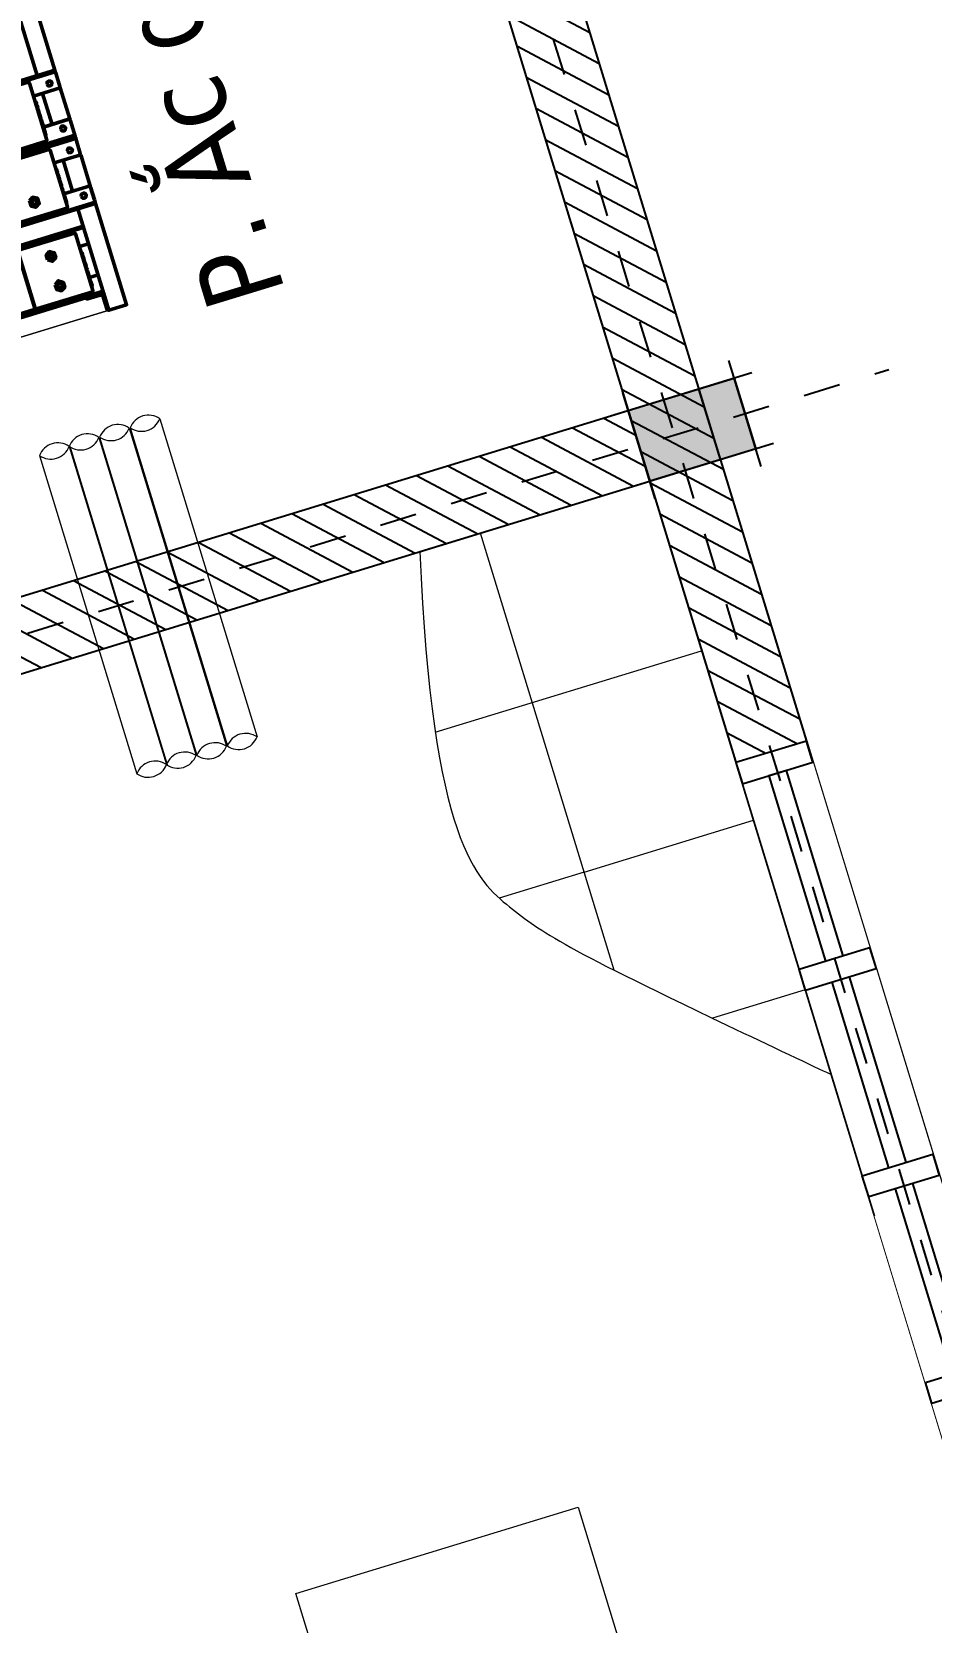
# Model space of a CAD drawing. Header units: inches. Extents: x 543393 to 2689207, y 1841861 to 9121372.
# Drawn here: x 547521.801 to 547524.238, y 1841964.292 to 1841968.599 of the extents above; entities that cross this region are included whole.
import ezdxf
from ezdxf.enums import TextEntityAlignment as Align

# ---------------------------------------------------------------- set-up
doc = ezdxf.new("R2010")
doc.units = ezdxf.units.IN
doc.header["$MEASUREMENT"] = 0
doc.set_wipeout_variables(frame=1)
doc.linetypes.add('ACAD_ISO04W100', pattern=[30, 24, -3, 0, -3])
for name, color, linetype in [('02 Xref HH1 MBXD$0$0.0', 4, 'Continuous'), ('02 Xref HH1 MBXD$0$02', 8, 'Continuous'), ('02 Xref HH1 NDK$0$Nha_cot', 5, 'Continuous'), ('CENTER', 8, 'ACAD_ISO04W100'), ('MB NDK$0$MB NDK$0$Muong cap', 7, 'Continuous'), ('Noi that', 155, 'Continuous'), ('TUONG-ACO', 2, 'Continuous')]:
    doc.layers.add(name, color=color, linetype=linetype)
for name, color, linetype, lineweight in [('02 Xref HH1 NDK$0$00', 11, 'Continuous', 25), ('02 Xref HH1 NDK$0$Tu bang', 1, 'Continuous', 20), ('Kich thuoc', 8, 'Continuous', 18), ('MBXD$0$A-Wall', 31, 'Continuous', 18), ('MBXD$0$Tam HPL', 30, 'Continuous', 15), ('MUONG2', 9, 'Continuous', 9), ('TEXT_Phong', 1, 'Continuous', 20)]:
    doc.layers.add(name, color=color, linetype=linetype, lineweight=lineweight)
doc.styles.add('Tahoma-R', font='tahoma.ttf')

# ---------------------------------------------------------------- blocks, each defined once
blk = doc.blocks.new('02 Xref HH1 MBXD$0$XRF-HH1-NDK$0$A$C36057a99')
h = blk.add_hatch(color=256)
h.dxf.hatch_style = 1
h.paths.add_polyline_path([(-100, 0), (100, 0), (100, 300), (-100, 300)])
blk.add_lwpolyline([(-100, 0), (100, 0), (100, 300), (-100, 300)], close=True)
blk = doc.blocks.new('ssss')
at = {"layer": 'Noi that', "color": 152, "ltscale": 200}
blk.add_lwpolyline([(-98157.35999999977, -29814.38267590596), (-95757.35999999977, -29814.38267590608), (-95757.35999999977, -29614.38267590596), (-98157.35999999977, -29614.38267590608)], close=True, dxfattribs=at)
at = {"layer": 'TUONG-ACO', "color": 50, "ltscale": 200}
for p, q in [((-98157.35999999977, -29614.38267590596), (-98157.35999999977, -29814.38267590584)), ((-95757.35999999977, -29614.38267590596), (-95757.35999999977, -29814.38267590596))]:
    blk.add_line(p, q, dxfattribs=at)
blk.add_wipeout([(-98157.35999999977, -29614.38267590596), (-95757.35999999977, -29614.38267590596), (-95757.35999999977, -29814.382675906076), (-98157.35999999977, -29814.382675906076), (-98157.35999999977, -29614.38267590608)]).dxf.layer = 'MB NDK$0$MB NDK$0$Muong cap'
at = {"layer": 'Noi that', "color": 152, "ltscale": 200}
for points in [[(-98157.35999999977, -29614.38267590596), (-98097.35999999977, -29614.38267590608), (-98097.35999999977, -29814.38267590596), (-98157.35999999977, -29814.38267590596)], [(-97572.35999999977, -29614.38267590596), (-97512.35999999977, -29614.38267590596), (-97512.35999999977, -29814.38267590596), (-97572.35999999977, -29814.38267590596)], [(-96987.35999999977, -29614.38267590602), (-96927.35999999977, -29614.38267590602), (-96927.35999999977, -29814.38267590602), (-96987.35999999977, -29814.38267590602)], [(-96402.35999999977, -29614.38267590599), (-96342.35999999977, -29614.38267590596), (-96342.35999999977, -29814.38267590596), (-96402.35999999977, -29814.38267590596)], [(-95757.35999999977, -29614.38267590596), (-95817.35999999977, -29614.38267590596), (-95817.35999999977, -29814.38267590596), (-95757.35999999977, -29814.38267590596)]]:
    blk.add_lwpolyline(points, close=True, dxfattribs=at)
for points in [[(-97572.35999999977, -29689.38267590596), (-98097.35999999977, -29689.38267590596), (-98097.35999999977, -29739.38267590596), (-97572.35999999977, -29739.38267590596)], [(-96987.35999999977, -29689.38267590596), (-97512.35999999977, -29689.38267590596), (-97512.35999999977, -29739.38267590596), (-96987.35999999977, -29739.38267590596)], [(-96402.35999999977, -29689.38267590602), (-96927.35999999977, -29689.38267590602)], [(-96402.35999999977, -29689.38267590596), (-96417.35999999977, -29689.38267590596)], [(-96342.35999999977, -29739.38267590596), (-95817.35999999977, -29739.38267590596), (-95817.35999999977, -29689.38267590596), (-96342.35999999977, -29689.38267590596)], [(-96927.35999999977, -29739.38267590602), (-96402.35999999977, -29739.38267590602)], [(-96417.35999999977, -29739.38267590596), (-96402.35999999977, -29739.38267590596)]]:
    blk.add_lwpolyline(points, dxfattribs=at)
blk = doc.blocks.new('02 Xref HH1 NDK$0$333')
at = {"layer": '02 Xref HH1 NDK$0$Nha_cot'}
h = blk.add_hatch(color=256, dxfattribs=at)
h.paths.add_polyline_path([(-99.99999999998545, 99.99999999999818), (-99.99999999998545, 0), (100.0000000000146, 0), (100.0000000000146, 99.99999999999818)])
h.paths.add_polyline_path([(100.0000000000146, -200.0000000000018), (100.0000000000146, 0), (-99.99999999998545, 0), (-99.99999999998543, -200.0000000000018)])
for p, q in [((-99.99999999998545, 149.9999999999982), (-99.99999999998545, -250.0000000000018)), ((100.0000000000146, 149.9999999999982), (100.0000000000146, -250.0000000000018)), ((150.0000000000146, 99.99999999999818), (-149.9999999999854, 99.99999999999818)), ((100.0000000000146, 99.99999999999272), (-99.99999999998545, 99.99999999999272)), ((99.99999999998545, 0), (-99.99999999998545, 0)), ((150.0000000000146, -200.0000000000018), (-149.9999999999854, -200.0000000000018))]:
    blk.add_line(p, q, dxfattribs=at)
blk = doc.blocks.new('02 Xref HH1 NDK$0$khung')
at = {"layer": '02 Xref HH1 NDK$0$Nha_cot', "rotation": 180}
blk.add_blockref('02 Xref HH1 NDK$0$333', (25300.00000000001, -11549.99999999997), dxfattribs=at)
blk = doc.blocks.new('Dan AC 220')
at = {"lineweight": 50}
for points in [[(103.2297145965385, 622.1163872713223), (28.83169759936936, 622.1163872713223), (28.83169759936936, 626.1744609257439), (28.83169759936936, 661.344432597165), (28.83169759936936, 668.1078886878677), (3787.960592783507, 668.1078886878677), (3787.960592783507, 672.1659623421729), (3787.960592783507, 958.9365005858708), (3737.911017712682, 958.9365005858708), (3737.911017712682, 672.1659623421729)], [(78.88127267019081, 672.1659623421729), (78.88127267019081, 958.9365005858708), (28.83169759936936, 958.9365005858708), (28.83169759936936, 672.1659623421729), (28.83169759936936, 668.1078886878677)], [(78.88127267019081, 904.8288518605987), (3737.911017712682, 904.8288518605987)], [(128.9308477410123, 908.8869255150203), (3687.861442641861, 908.8869255150203)], [(104.5824058146682, 883.1857923705829), (103.2297145965385, 883.1857923705829), (103.2297145965385, 881.8331011524424), (104.5824058146682, 881.8331011524424)], [(103.2297145965385, 881.8331011524424), (103.2297145965385, 879.1277187161613), (104.5824058146682, 879.1277187161613)], [(103.2297145965385, 879.1277187161613), (103.2297145965385, 877.7750274980208), (104.5824058146682, 877.7750274980208)], [(103.2297145965385, 877.7750274980208), (103.2297145965385, 876.4223362798803), (104.5824058146682, 876.4223362798803), (103.2297145965385, 876.4223362798803), (103.2297145965385, 873.7169538435992), (103.2297145965385, 871.0115714074345), (104.5824058146682, 871.0115714074345)], [(104.5824058146682, 869.658880189294), (103.2297145965385, 869.658880189294), (104.5824058146682, 869.658880189294)], [(103.2297145965385, 869.658880189294), (103.2297145965385, 865.6008065348724), (104.5824058146682, 865.6008065348724)], [(103.2297145965385, 861.5427328804508), (103.2297145965385, 862.8954240985913)], [(104.5824058146682, 861.5427328804508), (103.2297145965385, 861.5427328804508), (103.2297145965385, 858.8373504441697), (103.2297145965385, 857.4846592261456), (104.5824058146682, 857.4846592261456)], [(104.5824058146682, 861.5427328804508), (103.2297145965385, 861.5427328804508), (104.5824058146682, 861.5427328804508)], [(269.6107344265656, 883.1857923705829), (268.258043208436, 883.1857923705829)], [(269.6107344265656, 881.8331011524424), (268.258043208436, 881.8331011524424)], [(269.6107344265656, 879.1277187161613), (268.258043208436, 879.1277187161613)], [(269.6107344265656, 877.7750274980208), (268.258043208436, 877.7750274980208)], [(269.6107344265656, 871.0115714074345), (268.258043208436, 871.0115714074345)], [(269.6107344265656, 869.658880189294), (268.258043208436, 869.658880189294), (269.6107344265656, 869.658880189294)], [(269.6107344265656, 865.6008065348724), (268.258043208436, 865.6008065348724)], [(78.88127267019081, 858.8373504441697), (103.2297145965385, 858.8373504441697)], [(103.2297145965385, 857.4846592261456), (103.2297145965385, 856.1319680080051), (104.5824058146682, 856.1319680080051), (103.2297145965385, 856.1319680080051), (103.2297145965385, 853.426585571724), (103.2297145965385, 850.7212031354429), (104.5824058146682, 850.7212031354429)], [(104.5824058146682, 849.3685119173024), (103.2297145965385, 849.3685119173024), (103.2297145965385, 846.6631294810213), (103.2297145965385, 843.9577470447402), (104.5824058146682, 843.9577470447402), (103.2297145965385, 843.9577470447402), (103.2297145965385, 841.2523646084592), (104.5824058146682, 841.2523646084592)], [(104.5824058146682, 835.841599735897), (103.2297145965385, 835.841599735897), (103.2297145965385, 833.1362172997324), (103.2297145965385, 831.7835260815918), (104.5824058146682, 831.7835260815918)], [(103.2297145965385, 831.7835260815918), (103.2297145965385, 830.4308348634513), (104.5824058146682, 830.4308348634513)], [(104.5824058146682, 829.0781436453108), (103.2297145965385, 829.0781436453108), (103.2297145965385, 827.7254524271702), (104.5824058146682, 827.7254524271702)], [(103.2297145965385, 827.7254524271702), (103.2297145965385, 825.0200699908892), (104.5824058146682, 825.0200699908892)], [(104.5824058146682, 823.6673787727486), (103.2297145965385, 823.6673787727486), (104.5824058146682, 823.6673787727486)], [(103.2297145965385, 823.6673787727486), (103.2297145965385, 818.2566139003029), (104.5824058146682, 818.2566139003029)], [(104.5824058146682, 816.9039226821624), (103.2297145965385, 816.9039226821624), (104.5824058146682, 816.9039226821624)], [(103.2297145965385, 816.9039226821624), (103.2297145965385, 812.8458490277408), (104.5824058146682, 812.8458490277408)], [(104.5824058146682, 811.4931578096002), (103.2297145965385, 811.4931578096002), (103.2297145965385, 810.1404665914597), (104.5824058146682, 810.1404665914597)], [(103.2297145965385, 810.1404665914597), (103.2297145965385, 806.0823929371545), (104.5824058146682, 806.0823929371545), (103.2297145965385, 806.0823929371545), (103.2297145965385, 803.3770105008734), (103.2297145965385, 800.6716280645924), (104.5824058146682, 800.6716280645924)], [(104.5824058146682, 799.3189368464518), (103.2297145965385, 799.3189368464518), (103.2297145965385, 797.9662456283113), (104.5824058146682, 797.9662456283113)], [(103.2297145965385, 797.9662456283113), (103.2297145965385, 793.9081719738897), (104.5824058146682, 793.9081719738897), (103.2297145965385, 793.9081719738897), (103.2297145965385, 792.5554807557492), (103.2297145965385, 789.8500983195845), (104.5824058146682, 789.8500983195845), (103.2297145965385, 789.8500983195845), (103.2297145965385, 788.497407101444), (104.5824058146682, 788.497407101444)], [(104.5824058146682, 770.9124212657334), (78.88127267019081, 770.9124212657334)], [(3737.911017712682, 724.9209198493045), (78.88127267019081, 724.9209198493045)], [(1035.233963888324, 720.8628461948829), (78.88127267019081, 720.8628461948829)], [(3787.960592783507, 672.1659623421729), (28.83169759936936, 672.1659623421729)], [(104.5824058146682, 646.4648291977355), (103.2297145965385, 646.4648291977355), (103.2297145965385, 645.112137979595), (104.5824058146682, 645.112137979595)], [(28.83169759936936, 488.1999566764571), (28.83169759936936, 494.9634127671598), (28.83169759936936, 530.1333844384644), (28.83169759936936, 534.191458092886), (28.83169759936936, 622.1163872713223)], [(78.88127267019081, 534.191458092886), (78.88127267019081, 622.1163872713223)], [(103.2297145965385, 645.112137979595), (103.2297145965385, 641.0540643251734), (104.5824058146682, 641.0540643251734)], [(103.2297145965385, 641.0540643251734), (103.2297145965385, 639.7013731070329), (104.5824058146682, 639.7013731070329), (103.2297145965385, 639.7013731070329), (103.2297145965385, 636.9959906707518), (103.2297145965385, 634.2906082344707), (104.5824058146682, 634.2906082344707)], [(103.2297145965385, 639.7013731070329), (104.5824058146682, 639.7013731070329)], [(104.5824058146682, 632.9379170164466), (103.2297145965385, 632.9379170164466), (104.5824058146682, 632.9379170164466)], [(103.2297145965385, 632.9379170164466), (103.2297145965385, 628.879843362025), (104.5824058146682, 628.879843362025)], [(103.2297145965385, 624.8217697076034), (103.2297145965385, 626.1744609257439)], [(104.5824058146682, 624.8217697076034), (103.2297145965385, 624.8217697076034), (103.2297145965385, 622.1163872713223), (103.2297145965385, 619.4110048350412), (104.5824058146682, 619.4110048350412), (103.2297145965385, 619.4110048350412), (103.2297145965385, 616.7056223988766), (103.2297145965385, 614.0002399625955), (104.5824058146682, 614.0002399625955)], [(104.5824058146682, 624.8217697076034), (103.2297145965385, 624.8217697076034), (104.5824058146682, 624.8217697076034)], [(103.2297145965385, 619.4110048350412), (104.5824058146682, 619.4110048350412)], [(104.5824058146682, 612.647548744455), (103.2297145965385, 612.647548744455), (103.2297145965385, 609.9421663081739), (103.2297145965385, 607.2367838718928), (104.5824058146682, 607.2367838718928), (103.2297145965385, 607.2367838718928), (103.2297145965385, 603.1787102175876), (104.5824058146682, 603.1787102175876)], [(104.5824058146682, 599.120636563166), (103.2297145965385, 599.120636563166), (103.2297145965385, 597.7679453450255), (103.2297145965385, 595.0625629087444), (104.5824058146682, 595.0625629087444)], [(103.2297145965385, 595.0625629087444), (103.2297145965385, 593.7098716906039), (104.5824058146682, 593.7098716906039)], [(104.5824058146682, 592.3571804724634), (103.2297145965385, 592.3571804724634), (103.2297145965385, 591.0044892544392), (104.5824058146682, 591.0044892544392)], [(103.2297145965385, 591.0044892544392), (103.2297145965385, 588.2991068181582), (104.5824058146682, 588.2991068181582)], [(104.5824058146682, 586.9464156000176), (103.2297145965385, 586.9464156000176), (103.2297145965385, 585.5937243818771), (104.5824058146682, 585.5937243818771)], [(103.2297145965385, 585.5937243818771), (103.2297145965385, 581.5356507274555), (104.5824058146682, 581.5356507274555)], [(104.5824058146682, 580.182959509315), (103.2297145965385, 580.182959509315), (104.5824058146682, 580.182959509315)], [(103.2297145965385, 580.182959509315), (103.2297145965385, 576.1248858550098), (104.5824058146682, 576.1248858550098)], [(104.5824058146682, 574.7721946368692), (103.2297145965385, 574.7721946368692), (103.2297145965385, 573.4195034187287), (104.5824058146682, 573.4195034187287)], [(103.2297145965385, 573.4195034187287), (103.2297145965385, 569.3614297643071), (104.5824058146682, 569.3614297643071), (103.2297145965385, 569.3614297643071), (103.2297145965385, 566.656047328026), (103.2297145965385, 563.9506648918614), (104.5824058146682, 563.9506648918614)], [(104.5824058146682, 562.5979736737208), (103.2297145965385, 562.5979736737208), (103.2297145965385, 561.2452824555803), (104.5824058146682, 561.2452824555803)], [(103.2297145965385, 561.2452824555803), (103.2297145965385, 557.1872088011587), (104.5824058146682, 557.1872088011587), (103.2297145965385, 557.1872088011587), (103.2297145965385, 555.8345175830182), (103.2297145965385, 553.1291351467371), (104.5824058146682, 553.1291351467371), (103.2297145965385, 553.1291351467371), (103.2297145965385, 551.7764439285966), (104.5824058146682, 551.7764439285966)], [(3787.960592783507, 488.1999566764571), (3787.960592783507, 485.494574240176), (3787.960592783507, 484.1418830221519), (28.83169759936936, 484.1418830221519), (28.83169759936936, 485.494574240176), (28.83169759936936, 488.1999566764571), (3787.960592783507, 488.1999566764571), (3787.960592783507, 494.9634127671598), (3787.960592783507, 530.1333844384644), (3787.960592783507, 534.191458092886), (3732.50025284016, 534.191458092886)], [(104.5824058146682, 534.191458092886), (28.83169759936936, 534.191458092886)], [(28.83169759936936, 482.7891918040114), (28.83169759936936, 484.1418830221519)], [(28.83169759936936, 478.7311181495897), (28.83169759936936, 481.4365005858708), (28.83169759936936, 482.7891918040114), (3787.960592783507, 482.7891918040114), (3787.960592783507, 481.4365005858708), (3787.960592783507, 478.7311181495897), (28.83169759936936, 478.7311181495897), (28.83169759936936, 471.9676620588871), (28.83169759936936, 435.4449991693255), (28.83169759936936, 432.7396167330444), (103.2297145965385, 432.7396167330444)], [(78.88127267019081, 482.7891918040114), (78.88127267019081, 484.1418830221519)], [(28.83169759936936, 298.8231861381792), (28.83169759936936, 305.5866422288818), (28.83169759936936, 340.7566139003029), (28.83169759936936, 344.8146875547245), (28.83169759936936, 432.7396167330444)], [(78.88127267019081, 344.8146875547245), (78.88127267019081, 432.7396167330444)], [(104.5824058146682, 455.7353674414335), (103.2297145965385, 455.7353674414335), (103.2297145965385, 454.3826762232929), (104.5824058146682, 454.3826762232929)], [(103.2297145965385, 454.3826762232929), (103.2297145965385, 451.6772937870119), (104.5824058146682, 451.6772937870119)], [(103.2297145965385, 451.6772937870119), (103.2297145965385, 450.3246025688713), (104.5824058146682, 450.3246025688713), (103.2297145965385, 450.3246025688713)], [(104.5824058146682, 448.9719113507308), (103.2297145965385, 448.9719113507308), (103.2297145965385, 447.6192201325903), (103.2297145965385, 444.9138376963092), (104.5824058146682, 444.9138376963092)], [(104.5824058146682, 443.5611464781687), (103.2297145965385, 443.5611464781687), (103.2297145965385, 442.2084552601445), (104.5824058146682, 442.2084552601445)], [(103.2297145965385, 442.2084552601445), (103.2297145965385, 438.1503816056065), (104.5824058146682, 438.1503816056065)], [(103.2297145965385, 434.0923079511849), (103.2297145965385, 435.4449991693255)], [(104.5824058146682, 434.0923079511849), (103.2297145965385, 434.0923079511849), (103.2297145965385, 432.7396167330444), (103.2297145965385, 430.0342342968797), (104.5824058146682, 430.0342342968797), (103.2297145965385, 430.0342342968797)], [(104.5824058146682, 434.0923079511849), (103.2297145965385, 434.0923079511849), (104.5824058146682, 434.0923079511849)], [(104.5824058146682, 428.6815430787392), (103.2297145965385, 428.6815430787392), (103.2297145965385, 425.9761606424581), (103.2297145965385, 423.2707782061771), (104.5824058146682, 423.2707782061771), (103.2297145965385, 423.2707782061771), (103.2297145965385, 420.565395769896), (103.2297145965385, 417.8600133337313), (104.5824058146682, 417.8600133337313)], [(104.5824058146682, 416.5073221155908), (103.2297145965385, 416.5073221155908), (103.2297145965385, 413.8019396793097), (104.5824058146682, 413.8019396793097)], [(104.5824058146682, 409.7438660248881), (103.2297145965385, 409.7438660248881), (103.2297145965385, 408.3911748067476), (103.2297145965385, 404.3331011524424), (104.5824058146682, 404.3331011524424)], [(103.2297145965385, 404.3331011524424), (103.2297145965385, 402.9804099343019), (104.5824058146682, 402.9804099343019), (103.2297145965385, 402.9804099343019), (103.2297145965385, 401.6277187161613), (104.5824058146682, 401.6277187161613)], [(103.2297145965385, 401.6277187161613), (103.2297145965385, 397.5696450617397), (104.5824058146682, 397.5696450617397)], [(104.5824058146682, 396.2169538435992), (103.2297145965385, 396.2169538435992), (104.5824058146682, 396.2169538435992)], [(103.2297145965385, 396.2169538435992), (103.2297145965385, 392.1588801891776), (104.5824058146682, 392.1588801891776)], [(104.5824058146682, 390.8061889711535), (103.2297145965385, 390.8061889711535), (103.2297145965385, 389.4534977530129), (104.5824058146682, 389.4534977530129)], [(103.2297145965385, 389.4534977530129), (103.2297145965385, 385.3954240985913), (104.5824058146682, 385.3954240985913)], [(3732.50025284016, 344.8146875547245), (3787.960592783507, 344.8146875547245), (3787.960592783507, 340.7566139003029), (3787.960592783507, 305.5866422288818), (3787.960592783507, 298.8231861381792), (28.83169759936936, 298.8231861381792), (28.83169759936936, 294.765112483874), (28.83169759936936, 3.936500585870817), (78.88127267019081, 3.936500585870817), (78.88127267019081, 294.765112483874)], [(104.5824058146682, 344.8146875547245), (28.83169759936936, 344.8146875547245)], [(104.5824058146682, 384.0427328804508), (103.2297145965385, 384.0427328804508), (104.5824058146682, 384.0427328804508)], [(103.2297145965385, 384.0427328804508), (103.2297145965385, 379.9846592260292), (104.5824058146682, 379.9846592260292)], [(104.5824058146682, 378.6319680078886), (103.2297145965385, 378.6319680078886), (103.2297145965385, 375.926585571724), (103.2297145965385, 373.2212031354429), (104.5824058146682, 373.2212031354429)], [(104.5824058146682, 371.8685119173024), (103.2297145965385, 371.8685119173024), (104.5824058146682, 371.8685119173024)], [(103.2297145965385, 371.8685119173024), (103.2297145965385, 367.8104382628808), (104.5824058146682, 367.8104382628808)], [(104.5824058146682, 366.4577470447402), (103.2297145965385, 366.4577470447402), (103.2297145965385, 363.7523646085756), (103.2297145965385, 362.3996733904351), (104.5824058146682, 362.3996733904351), (103.2297145965385, 362.3996733904351), (103.2297145965385, 361.0469821722945), (104.5824058146682, 361.0469821722945)], [(28.83169759936936, 294.765112483874), (3787.960592783507, 294.765112483874)]]:
    blk.add_lwpolyline(points, dxfattribs=at)
for points in [[(28.83169759936936, 958.9365005858708), (3787.960592783507, 958.9365005858708), (3787.960592783507, 3.936500585870817), (28.83169759936936, 3.936500585870817)], [(28.83169759937054, 3.936500585824973), (3788.831697599371, 3.936500585825002), (3788.831697599371, 958.936500585825), (28.83169759937054, 958.936500585825)]]:
    blk.add_lwpolyline(points, close=True)
for points in [[(124.8727740866234, 912.9449991694419), (127.5781565228826, 911.5923079513013), (128.9308477410123, 910.2396167331608), (128.9308477410123, 908.8869255150203), (78.88127267019081, 908.8869255150203), (78.88127267019081, 958.9365005858708), (81.58665510645369, 957.5838093677303), (82.93934632458331, 956.2311181495897), (82.93934632458331, 919.7084552600281), (84.29203754271293, 915.6503816056065), (89.70280241523506, 912.9449991694419)], [(268.258043208436, 895.3600133337313), (268.258043208436, 898.0653957700124), (265.5526607721731, 898.0653957700124), (107.287788250931, 898.0653957700124), (105.9350970327978, 898.0653957700124), (104.5824058146682, 895.3600133337313), (104.5824058146682, 734.3897583761718), (105.9350970327978, 733.0370671580313), (107.287788250931, 731.6843759398907), (265.5526607721731, 731.6843759398907), (268.258043208436, 733.0370671580313)], [(197.9180998656593, 850.7212031354429), (197.9180998656593, 864.2481153167319), (187.0965701206151, 871.0115714074345), (174.9223491574412, 864.2481153167319), (174.9223491574412, 850.7212031354429), (187.0965701206151, 842.6050558265997)], [(192.5073349931372, 857.4846592261456), (191.1546437750076, 861.5427328804508), (187.0965701206151, 862.8954240985913), (181.6858052480966, 861.5427328804508), (180.3331140299633, 857.4846592261456), (181.6858052480966, 852.0738943535835), (187.0965701206151, 850.7212031354429), (191.1546437750076, 852.0738943535835)], [(268.258043208436, 876.4223362798803), (269.6107344265656, 876.4223362798803)], [(433.2863718203334, 895.3600133337313), (433.2863718203334, 898.0653957700124), (430.5809893840742, 898.0653957700124), (272.3161168628249, 898.0653957700124), (270.9634256446952, 898.0653957700124), (269.6107344265656, 895.3600133337313), (269.6107344265656, 734.3897583761718), (270.9634256446952, 733.0370671580313), (272.3161168628249, 731.6843759398907), (430.5809893840742, 731.6843759398907), (433.2863718203334, 733.0370671580313)], [(197.9180998656593, 780.3812597926008), (197.9180998656593, 766.8543476113118), (187.0965701206151, 760.0908915207256), (174.9223491574412, 766.8543476113118), (174.9223491574412, 780.3812597926008), (187.0965701206151, 787.1447158833034)], [(192.5073349931372, 773.6178037020145), (191.1546437750076, 777.6758773564361), (187.0965701206151, 779.0285685744602), (181.6858052480966, 777.6758773564361), (180.3331140299633, 773.6178037020145), (181.6858052480966, 769.5597300475929), (187.0965701206151, 766.8543476113118), (191.1546437750076, 769.5597300475929)], [(59.9435956163652, 642.4067555433139), (58.59090439823922, 647.8175204158761), (53.1801395257171, 649.1702116340166), (49.12206587132096, 647.8175204158761), (46.41668343506535, 642.4067555433139), (49.12206587132096, 636.9959906707518), (53.1801395257171, 635.6432994526112), (58.59090439823922, 636.9959906707518)], [(268.258043208436, 658.6390501608839), (268.258043208436, 661.344432597165), (265.5526607721731, 661.344432597165), (107.287788250931, 661.344432597165), (105.9350970327978, 661.344432597165), (104.5824058146682, 658.6390501608839), (104.5824058146682, 497.6687952034408), (105.9350970327978, 496.3161039853003), (107.287788250931, 494.9634127671598), (265.5526607721731, 494.9634127671598), (268.258043208436, 496.3161039853003)], [(197.9180998656593, 612.647548744455), (197.9180998656593, 627.5271521438845), (187.0965701206151, 634.2906082344707), (174.9223491574412, 627.5271521438845), (174.9223491574412, 612.647548744455), (187.0965701206151, 605.8840926537523)], [(192.5073349931372, 619.4110048350412), (191.1546437750076, 624.8217697076034), (187.0965701206151, 626.1744609257439), (181.6858052480966, 624.8217697076034), (180.3331140299633, 619.4110048350412), (181.6858052480966, 615.352931180736), (187.0965701206151, 614.0002399625955), (191.1546437750076, 615.352931180736)], [(59.9435956163652, 513.9010898208944), (58.59090439823922, 519.3118546934566), (53.1801395257171, 520.6645459115971), (49.12206587132096, 519.3118546934566), (46.41668343506535, 513.9010898208944), (49.12206587132096, 509.8430161665892), (53.1801395257171, 507.1376337303082), (58.59090439823922, 509.8430161665892)], [(59.9435956163652, 451.6772937870119), (58.59090439823922, 457.088058659574), (53.1801395257171, 459.7934410957387), (49.12206587132096, 457.088058659574), (46.41668343506535, 451.6772937870119), (49.12206587132096, 447.6192201325903), (53.1801395257171, 444.9138376963092), (58.59090439823922, 447.6192201325903)], [(268.258043208436, 469.2622796227224), (268.258043208436, 470.614970840863), (265.5526607721731, 471.9676620588871), (107.287788250931, 471.9676620588871), (105.9350970327978, 470.614970840863), (104.5824058146682, 469.2622796227224), (104.5824058146682, 308.2920246651629), (105.9350970327978, 305.5866422288818), (107.287788250931, 304.2339510107413), (265.5526607721731, 304.2339510107413), (268.258043208436, 305.5866422288818)], [(59.9435956163652, 324.5243192827329), (58.59090439823922, 329.9350841551786), (53.1801395257171, 331.2877753733192), (49.12206587132096, 329.9350841551786), (46.41668343506535, 324.5243192827329), (49.12206587132096, 319.1135544101708), (53.1801395257171, 317.7608631920302), (58.59090439823922, 319.1135544101708)]]:
    blk.add_lwpolyline(points, close=True, dxfattribs=at)
blk = doc.blocks.new('NDK1')
at = {"layer": '02 Xref HH1 MBXD$0$02'}
h = blk.add_hatch(dxfattribs=at)
h.set_pattern_fill('ANSI31', color=256, scale=500, angle=-90.00000000000001)
h.set_pattern_definition([(315, (239317.2439360879, 83643.51714219354), (44.19417382415923, 44.19417382415921), [])])
h.paths.add_polyline_path([(239217.2439360879, 82743.51714219354), (239417.2439360879, 82743.51714219354), (239417.2439360879, 83543.51714219354), (243117.2439360879, 83543.41400660147), (243117.2439360879, 83743.41400660147), (239217.2439360879, 83743.51714219354)])
h.paths.add_polyline_path([(239217.2439360879, 78543.51714219354), (239417.2439360879, 78543.51714219354), (239417.2439360879, 80343.51714219354), (239217.2439360879, 80343.51714219354)])
h.paths.add_polyline_path([(239217.2439360879, 74343.51714219354), (239417.2439360879, 74343.51714219354), (239417.2439360879, 76143.51714219354), (239217.2439360879, 76143.51714219354)])
h.paths.add_polyline_path([(239217.2439360879, 70143.51714219357), (239417.2439360879, 70143.51714219357), (239417.2439360879, 71943.51714219354), (239217.2439360879, 71943.51714219354)])
h.paths.add_polyline_path([(239217.2439360879, 65943.51714219354), (239417.2439360879, 65943.51714219354), (239417.2439360879, 67743.51714219354), (239217.2439360879, 67743.51714219354)])
h.paths.add_polyline_path([(239217.2439360879, 61743.51714219354), (239417.2439360879, 61743.51714219354), (239417.2439360879, 63543.51714219354), (239217.2439360879, 63543.51714219354)])
h.paths.add_polyline_path([(241617.2439360879, 54143.51714219354), (241617.2439360879, 54343.51714219354), (239417.2439360879, 54343.51714219354), (239417.2439360879, 59343.51714219354), (239217.2439360879, 59343.51714219354), (239217.2439360879, 54143.51714219354)])
h.paths.add_polyline_path([(245717.186538893, 54243.51714219351), (245717.186538893, 54343.51714219357), (243217.2439360879, 54343.51714219354), (243217.2439360879, 54143.51714219354), (245767.186538893, 54143.51714219354), (245767.186538893, 54243.51714219351)])
h = blk.add_hatch(dxfattribs=at)
h.set_pattern_fill('ANSI31', color=256, scale=500, angle=-90.00000000000001)
h.set_pattern_definition([(315, (239317.2439360879, 83243.51714219354), (44.19417382415923, 44.19417382415921), [])])
h.paths.add_polyline_path([(239417.2439360879, 58543.51714219354), (239417.2439360879, 58343.51714219354), (245417.2439360879, 58343.51714219354), (245417.2439360879, 58543.51714219354)])
blk.add_lwpolyline([(239417.243936088, 61743.51714219354), (239417.243936088, 59343.51714219354), (239217.243936088, 59343.51714219354), (239217.243936088, 61743.51714219354)], close=True)
at = {"layer": '02 Xref HH1 MBXD$0$0.0'}
for p, q in [((239217.2439360879, 54143.51714219354), (239217.2439360879, 83743.51714219354)), ((239417.2439360879, 54343.51714219354), (239417.2439360879, 83543.51714219354)), ((245417.2439360879, 58543.51714219354), (239417.2439360879, 58543.51714219354)), ((245417.2439360879, 58343.51714219354), (239417.2439360879, 58343.51714219354))]:
    blk.add_line(p, q, dxfattribs=at)
at = {"layer": '02 Xref HH1 NDK$0$Tu bang', "lineweight": 20, "ltscale": 0.5}
blk.add_lwpolyline([(240415.7759353551, 61143.51714219546), (240415.7759353551, 61943.51714219546), (241215.7759353553, 61943.51714219546), (241215.7759353553, 61143.51714219546)], close=True, dxfattribs=at)
at = {"layer": 'CENTER', "color": 8, "ltscale": 0.015}
blk.add_line((250949.4446649298, 58443.5171421936), (238709.3855222972, 58443.5171421936), dxfattribs=at)
at = {"layer": 'MBXD$0$Tam HPL', "lineweight": 20}
for p, q in [((239897.2439360879, 59781.19274201136), (239897.243936088, 58543.51714219354)), ((239897.2439360879, 59503.51714219354), (240138.1404384536, 59503.51714219354)), ((240171.9473790171, 59023.51714219354), (239417.2439360879, 59023.51714219354)), ((239417.2439360879, 58543.51714219354), (240068.8293927713, 58543.51714219354))]:
    blk.add_line(p, q, dxfattribs=at)
at = {"layer": 'MUONG2', "lineweight": 20}
for p, q in [((240637.6314262023, 57992.91104755146), (240637.6314262026, 58894.12323683561)), ((240721.6314262025, 57992.91104755164), (240721.6314262026, 58894.12323683579)), ((240723.993771348, 57992.91104755181), (240723.9937713483, 58894.12323683561)), ((240807.9937713483, 57992.91104755181), (240807.9937713483, 58894.12323683579)), ((240807.9937713481, 57992.91104755158), (240807.9937713483, 58894.12323683573)), ((240810.3561164937, 57992.91104755175), (240810.356116494, 58894.12323683556)), ((240891.9937713483, 57992.91104755158), (240891.9937713485, 58894.12323683573)), ((240894.3561164939, 57992.91104755175), (240894.3561164942, 58894.12323683556)), ((240894.3561164939, 57992.91104755175), (240894.356116494, 58894.12323683573)), ((240978.3561164941, 57992.91104755175), (240978.3561164942, 58894.12323683573))]:
    blk.add_line(p, q, dxfattribs=at)
for centre, start, end in [((240679.6314262025, 58861.3922803397), 37.92958899119797, 142.070411008802), ((240679.6314262025, 58926.85419333194), 217.929588991198, 322.0704110088021), ((240765.9937713481, 58861.3922803397), 37.92958899119797, 142.070411008802), ((240765.9937713482, 58926.85419333194), 217.929588991198, 322.0704110088021), ((240852.3561164938, 58861.39228033964), 37.92958899119797, 142.070411008802), ((240852.3561164939, 58926.85419333188), 217.929588991198, 322.0704110088021), ((240936.356116494, 58861.39228033964), 37.92958899119797, 142.070411008802), ((240936.3561164941, 58926.85419333188), 217.929588991198, 322.0704110088021), ((240679.6314262031, 57960.18009105491), 37.92958899119797, 142.070411008802), ((240679.6314262031, 58025.64200404732), 217.929588991198, 322.0704110088021), ((240765.9937713488, 57960.18009105491), 37.92958899119797, 142.070411008802), ((240765.9937713488, 58025.64200404732), 217.929588991198, 322.0704110088021), ((240852.3561164945, 57960.18009105485), 37.92958899119797, 142.070411008802), ((240852.3561164945, 58025.64200404726), 217.929588991198, 322.0704110088021), ((240936.3561164947, 57960.18009105485), 37.92958899119797, 142.070411008802), ((240936.3561164947, 58025.64200404726), 217.929588991198, 322.0704110088021)]:
    blk.add_arc(centre, 53.24768082421501, start, end, dxfattribs=at)
blk.add_blockref('Dan AC 220', (240604.3766857077, 56712.69696546585))
at = {"layer": '02 Xref HH1 MBXD$0$02', "xscale": -1, "rotation": 90}
blk.add_blockref('02 Xref HH1 MBXD$0$XRF-HH1-NDK$0$A$C36057a99', (239417.2439360879, 58443.51714219354), dxfattribs=at)
at = {"layer": 'TEXT_Phong', "lineweight": 20, "ltscale": 0.5, "style": 'Tahoma-R'}
blk.add_text('P. Ắc quy / Battery Room', height=216, rotation=270, dxfattribs=at).set_placement((240318.7014321054, 56168.02704402473), align=Align.MIDDLE_CENTER)
at = {"rotation": 270}
blk.add_blockref('ssss', (269031.6266119939, -36416.9528578062), dxfattribs=at)
at = {"layer": 'CENTER', "color": 8, "ltscale": 0.015}
blk.add_line((239317.2439360879, 53722.5562985695), (239317.2439360879, 84104.2383448125), dxfattribs=at)
at = {"layer": 'MBXD$0$A-Wall'}
blk.add_line((239417.2439360887, 58943.51714219371), (239417.2439360887, 59393.51714219371), dxfattribs=at)
at = {"layer": 'MBXD$0$Tam HPL', "lineweight": 20}
for p, q in [((239417.2439360879, 58943.5171421936), (239417.2439360879, 60623.5171421936)), ((239417.2439360879, 59983.51714219354), (239680.5737866955, 59983.51714219354)), ((239897.2439360879, 59503.51714219354), (239417.2439360879, 59503.51714219354))]:
    blk.add_line(p, q, dxfattribs=at)
blk.add_open_spline([(240068.8293927713, 58543.51714219354), (240268.0491633399, 59306.64941281112), (240093.568524666, 59577.09649456575), (240004.6955961297, 59690.96880223425), (239417.2439360879, 60223.51714219354), (239417.2439360879, 60223.51714219354)], degree=3, knots=[0.01071658736419489, 0.01071658736419489, 0.01071658736419489, 0.01071658736419489, 1, 2, 2.220106714114814, 2.220106714114814, 2.220106714114814, 2.220106714114814], dxfattribs=at)
at = {"layer": '02 Xref HH1 NDK$0$00', "lineweight": 20, "ltscale": 0.5, "rotation": 270}
blk.add_blockref('02 Xref HH1 NDK$0$khung', (250767.2439360879, 83743.5171421936), dxfattribs=at)

msp = doc.modelspace()

# ---------------------------------------------------------------- block references
at = {"layer": 'Kich thuoc', "xscale": 0.001, "yscale": 0.001, "zscale": 0.001, "rotation": 197.0123114188912}
msp.add_blockref('NDK1', (547735.2882945249, 1842093.41127151), dxfattribs=at)

doc.saveas('drawing.dxf')
